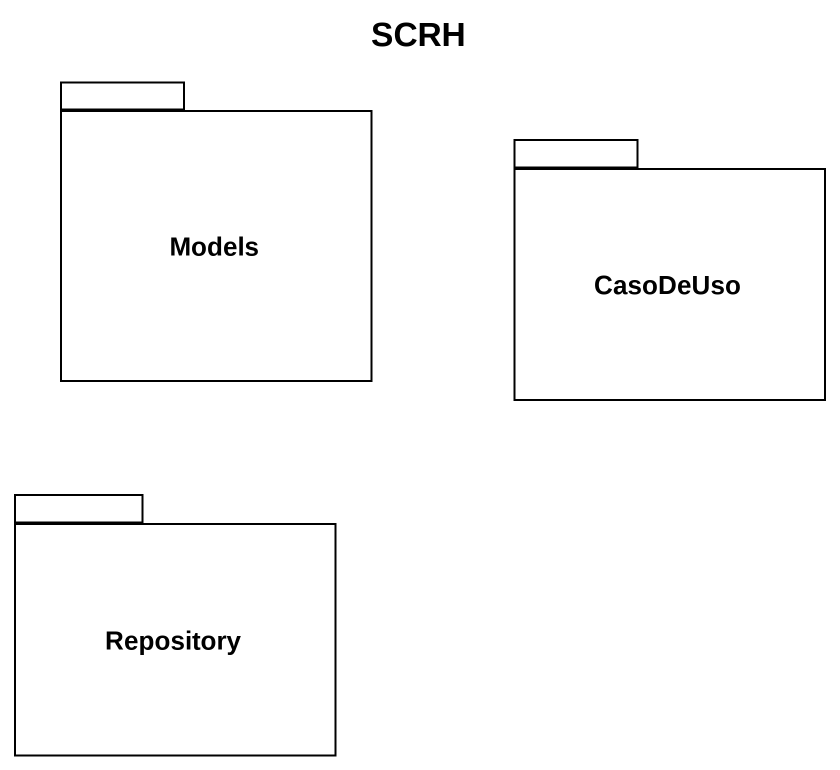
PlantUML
@startuml
title SCRH
package Models {
}
package CasoDeUso {
}
package Repository {
}
@enduml
